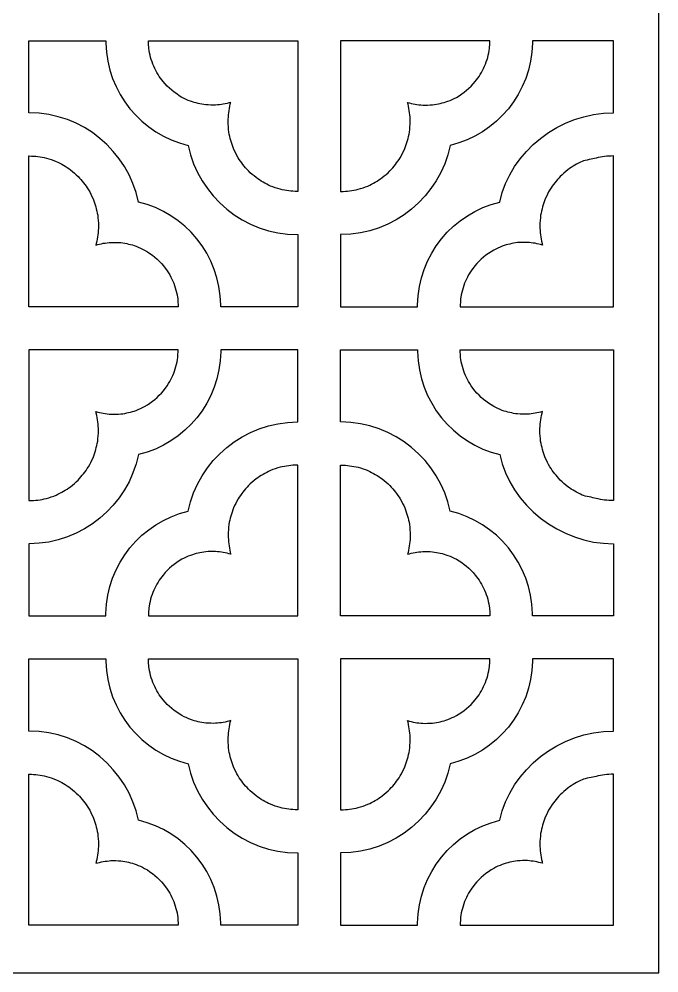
# Model space of a CAD drawing. Header units: centimetres. Extents: x -27 to -22.6, y -9 to 9.
# Drawn here: x -25.429 to -22.573, y -9 to -4.742 of the extents above; entities that cross this region are included whole.
import ezdxf

# ---------------------------------------------------------------- set-up
doc = ezdxf.new("R2010")
doc.units = ezdxf.units.CM
doc.header["$MEASUREMENT"] = 0
doc.layers.add('layer 1', color=7, linetype='Continuous')

msp = doc.modelspace()

# ---------------------------------------------------------------- linework, layer by layer
at = {"layer": 'layer 1', "color": 250, "lineweight": 30}
for points, knots in [([(-26.99914, 9.00078), (-26.99914, 9.00078), (-22.57268, 9.00078), (-22.57268, 9.00078), (-22.57268, 9.00078), (-22.57268, 9.00078), (-22.57268, -9.00021), (-22.57268, -9.00021), (-22.57268, -9.00021), (-22.57268, -9.00021), (-26.99914, -9.00021), (-26.99914, -9.00021), (-26.99914, -9.00021), (-26.99914, -9.00021), (-26.99914, 9.00078), (-26.99914, 9.00078)], [0, 0, 0, 0, 0.2, 0.2, 0.2, 0.2, 0.4, 0.4, 0.4, 0.4, 0.6, 0.6, 0.6, 0.6, 1, 1, 1, 1]), ([(-25.04221, -4.83838), (-25.04221, -4.83838), (-25.38497, -4.83838), (-25.38497, -4.83838), (-25.38497, -4.83838), (-25.38497, -4.83838), (-25.38497, -5.16033), (-25.38497, -5.16033), (-25.38497, -5.16033), (-25.38441, -5.16033), (-25.38405, -5.16033), (-25.38396, -5.16033), (-25.38396, -5.16033), (-25.14501, -5.16033), (-24.94435, -5.33142), (-24.89567, -5.55859), (-24.89567, -5.55859), (-24.68829, -5.60785), (-24.53245, -5.79489), (-24.52854, -6.01826), (-24.52854, -6.01826), (-24.52852, -6.01935), (-24.5285, -6.02255), (-24.52849, -6.02609), (-24.52849, -6.02609), (-24.52849, -6.02609), (-24.18465, -6.02609), (-24.18465, -6.02609), (-24.18465, -6.02609), (-24.18465, -6.02609), (-24.18465, -5.7041), (-24.18465, -5.7041), (-24.18465, -5.7041), (-24.18572, -5.7041), (-24.18654, -5.70411), (-24.18675, -5.70411), (-24.18675, -5.70411), (-24.4257, -5.70411), (-24.62636, -5.53302), (-24.67505, -5.30584), (-24.67505, -5.30584), (-24.88155, -5.25679), (-25.03696, -5.07111), (-25.04211, -4.84899), (-25.04211, -4.84899), (-25.04216, -4.84721), (-25.04219, -4.84279), (-25.04221, -4.83838)], [0, 0, 0, 0, 0.0769231, 0.0769231, 0.0769231, 0.0769231, 0.1538462, 0.1538462, 0.1538462, 0.1538462, 0.2307692, 0.2307692, 0.2307692, 0.2307692, 0.3076923, 0.3076923, 0.3076923, 0.3076923, 0.3846154, 0.3846154, 0.3846154, 0.3846154, 0.4615385, 0.4615385, 0.4615385, 0.4615385, 0.5384615, 0.5384615, 0.5384615, 0.5384615, 0.6153846, 0.6153846, 0.6153846, 0.6153846, 0.6923077, 0.6923077, 0.6923077, 0.6923077, 0.7692308, 0.7692308, 0.7692308, 0.7692308, 0.8461538, 0.8461538, 0.8461538, 0.8461538, 1, 1, 1, 1]), ([(-24.18465, -4.83838), (-24.18465, -4.83838), (-24.8514, -4.83838), (-24.8514, -4.83838), (-24.8514, -4.83838), (-24.85134, -4.84366), (-24.85126, -4.84925), (-24.85115, -4.85169), (-24.85115, -4.85169), (-24.85072, -4.86146), (-24.84986, -4.87128), (-24.84858, -4.88146), (-24.84858, -4.88146), (-24.84605, -4.89568), (-24.84298, -4.9091), (-24.83907, -4.923), (-24.83907, -4.923), (-24.82983, -4.95049), (-24.81864, -4.9739), (-24.80312, -4.99834), (-24.80312, -4.99834), (-24.80312, -4.99834), (-24.78658, -5.02067), (-24.78658, -5.02067), (-24.78658, -5.02067), (-24.76135, -5.05009), (-24.73528, -5.07188), (-24.70191, -5.09132), (-24.70191, -5.09132), (-24.68941, -5.0978), (-24.67718, -5.1034), (-24.66413, -5.10862), (-24.66413, -5.10862), (-24.64115, -5.11651), (-24.61971, -5.12148), (-24.59565, -5.12459), (-24.59565, -5.12459), (-24.58079, -5.12574), (-24.56661, -5.12609), (-24.55171, -5.12571), (-24.55171, -5.12571), (-24.52804, -5.12388), (-24.50679, -5.12016), (-24.48405, -5.11374), (-24.48405, -5.11374), (-24.4848, -5.11623), (-24.48553, -5.11873), (-24.48624, -5.12126), (-24.48624, -5.12126), (-24.49229, -5.14767), (-24.49529, -5.172), (-24.49597, -5.1991), (-24.49597, -5.1991), (-24.49556, -5.21525), (-24.49442, -5.2306), (-24.4924, -5.24664), (-24.4924, -5.24664), (-24.48778, -5.27262), (-24.48132, -5.29566), (-24.47171, -5.32021), (-24.47171, -5.32021), (-24.46544, -5.3342), (-24.45881, -5.34727), (-24.45122, -5.36057), (-24.45122, -5.36057), (-24.43735, -5.3824), (-24.42284, -5.40106), (-24.40512, -5.41983), (-24.40512, -5.41983), (-24.39415, -5.43041), (-24.38317, -5.44003), (-24.37126, -5.4495), (-24.37126, -5.4495), (-24.35031, -5.46458), (-24.32998, -5.47642), (-24.30657, -5.48715), (-24.30657, -5.48715), (-24.29232, -5.49284), (-24.27848, -5.49759), (-24.26375, -5.50183), (-24.26375, -5.50183), (-24.23763, -5.50795), (-24.21355, -5.51097), (-24.18675, -5.51166), (-24.18675, -5.51166), (-24.18654, -5.51165), (-24.18572, -5.51165), (-24.18465, -5.51164), (-24.18465, -5.51164), (-24.18465, -5.51164), (-24.18465, -4.83838), (-24.18465, -4.83838)], [0, 0, 0, 0, 0.0416667, 0.0416667, 0.0416667, 0.0416667, 0.0833333, 0.0833333, 0.0833333, 0.0833333, 0.125, 0.125, 0.125, 0.125, 0.1666667, 0.1666667, 0.1666667, 0.1666667, 0.2083333, 0.2083333, 0.2083333, 0.2083333, 0.25, 0.25, 0.25, 0.25, 0.2916667, 0.2916667, 0.2916667, 0.2916667, 0.3333333, 0.3333333, 0.3333333, 0.3333333, 0.375, 0.375, 0.375, 0.375, 0.4166667, 0.4166667, 0.4166667, 0.4166667, 0.4583333, 0.4583333, 0.4583333, 0.4583333, 0.5, 0.5, 0.5, 0.5, 0.5416667, 0.5416667, 0.5416667, 0.5416667, 0.5833333, 0.5833333, 0.5833333, 0.5833333, 0.625, 0.625, 0.625, 0.625, 0.6666667, 0.6666667, 0.6666667, 0.6666667, 0.7083333, 0.7083333, 0.7083333, 0.7083333, 0.75, 0.75, 0.75, 0.75, 0.7916667, 0.7916667, 0.7916667, 0.7916667, 0.8333333, 0.8333333, 0.8333333, 0.8333333, 0.875, 0.875, 0.875, 0.875, 0.9166667, 0.9166667, 0.9166667, 0.9166667, 1, 1, 1, 1]), ([(-23.99432, -4.83838), (-23.99432, -4.83838), (-23.32757, -4.83838), (-23.32757, -4.83838), (-23.32757, -4.83838), (-23.32763, -4.84366), (-23.32771, -4.84925), (-23.32782, -4.85169), (-23.32782, -4.85169), (-23.32826, -4.86146), (-23.32911, -4.87128), (-23.3304, -4.88146), (-23.3304, -4.88146), (-23.33292, -4.89568), (-23.33599, -4.9091), (-23.33991, -4.923), (-23.33991, -4.923), (-23.34915, -4.95049), (-23.36033, -4.9739), (-23.37585, -4.99834), (-23.37585, -4.99834), (-23.37585, -4.99834), (-23.39239, -5.02067), (-23.39239, -5.02067), (-23.39239, -5.02067), (-23.41762, -5.05009), (-23.44369, -5.07188), (-23.47707, -5.09132), (-23.47707, -5.09132), (-23.48956, -5.0978), (-23.50179, -5.1034), (-23.51485, -5.10862), (-23.51485, -5.10862), (-23.53782, -5.11651), (-23.55926, -5.12148), (-23.58332, -5.12459), (-23.58332, -5.12459), (-23.59819, -5.12574), (-23.61236, -5.12609), (-23.62726, -5.12571), (-23.62726, -5.12571), (-23.65093, -5.12388), (-23.67218, -5.12016), (-23.69492, -5.11374), (-23.69492, -5.11374), (-23.69418, -5.11623), (-23.69344, -5.11873), (-23.69273, -5.12126), (-23.69273, -5.12126), (-23.68668, -5.14767), (-23.68369, -5.172), (-23.68301, -5.1991), (-23.68301, -5.1991), (-23.68341, -5.21525), (-23.68455, -5.2306), (-23.68658, -5.24664), (-23.68658, -5.24664), (-23.69119, -5.27262), (-23.69765, -5.29566), (-23.70726, -5.32021), (-23.70726, -5.32021), (-23.71353, -5.3342), (-23.72017, -5.34727), (-23.72775, -5.36057), (-23.72775, -5.36057), (-23.74162, -5.3824), (-23.75614, -5.40106), (-23.77385, -5.41983), (-23.77385, -5.41983), (-23.78482, -5.43041), (-23.7958, -5.44003), (-23.80772, -5.4495), (-23.80772, -5.4495), (-23.82866, -5.46458), (-23.84899, -5.47642), (-23.87241, -5.48715), (-23.87241, -5.48715), (-23.88665, -5.49284), (-23.9005, -5.49759), (-23.91522, -5.50183), (-23.91522, -5.50183), (-23.94135, -5.50795), (-23.96542, -5.51097), (-23.99222, -5.51166), (-23.99222, -5.51166), (-23.99243, -5.51165), (-23.99326, -5.51165), (-23.99432, -5.51164), (-23.99432, -5.51164), (-23.99432, -5.51164), (-23.99432, -4.83838), (-23.99432, -4.83838)], [0, 0, 0, 0, 0.0416667, 0.0416667, 0.0416667, 0.0416667, 0.0833333, 0.0833333, 0.0833333, 0.0833333, 0.125, 0.125, 0.125, 0.125, 0.1666667, 0.1666667, 0.1666667, 0.1666667, 0.2083333, 0.2083333, 0.2083333, 0.2083333, 0.25, 0.25, 0.25, 0.25, 0.2916667, 0.2916667, 0.2916667, 0.2916667, 0.3333333, 0.3333333, 0.3333333, 0.3333333, 0.375, 0.375, 0.375, 0.375, 0.4166667, 0.4166667, 0.4166667, 0.4166667, 0.4583333, 0.4583333, 0.4583333, 0.4583333, 0.5, 0.5, 0.5, 0.5, 0.5416667, 0.5416667, 0.5416667, 0.5416667, 0.5833333, 0.5833333, 0.5833333, 0.5833333, 0.625, 0.625, 0.625, 0.625, 0.6666667, 0.6666667, 0.6666667, 0.6666667, 0.7083333, 0.7083333, 0.7083333, 0.7083333, 0.75, 0.75, 0.75, 0.75, 0.7916667, 0.7916667, 0.7916667, 0.7916667, 0.8333333, 0.8333333, 0.8333333, 0.8333333, 0.875, 0.875, 0.875, 0.875, 0.9166667, 0.9166667, 0.9166667, 0.9166667, 1, 1, 1, 1]), ([(-23.13676, -4.83838), (-23.13676, -4.83838), (-22.77526, -4.83838), (-22.77526, -4.83838), (-22.77526, -4.83838), (-22.77526, -4.83838), (-22.77526, -5.16033), (-22.77526, -5.16033), (-22.77526, -5.16033), (-22.77583, -5.16033), (-22.77618, -5.16033), (-22.77627, -5.16033), (-22.77627, -5.16033), (-23.01523, -5.16033), (-23.23462, -5.33142), (-23.28331, -5.55859), (-23.28331, -5.55859), (-23.49068, -5.60785), (-23.64652, -5.79489), (-23.65043, -6.01826), (-23.65043, -6.01826), (-23.65045, -6.01935), (-23.65047, -6.02255), (-23.65048, -6.02609), (-23.65048, -6.02609), (-23.65048, -6.02609), (-23.99432, -6.02609), (-23.99432, -6.02609), (-23.99432, -6.02609), (-23.99432, -6.02609), (-23.99432, -5.7041), (-23.99432, -5.7041), (-23.99432, -5.7041), (-23.99325, -5.7041), (-23.99243, -5.70411), (-23.99222, -5.70411), (-23.99222, -5.70411), (-23.75327, -5.70411), (-23.55261, -5.53302), (-23.50393, -5.30584), (-23.50393, -5.30584), (-23.29742, -5.25679), (-23.14202, -5.07111), (-23.13686, -4.84899), (-23.13686, -4.84899), (-23.13682, -4.84721), (-23.13679, -4.84279), (-23.13676, -4.83838)], [0, 0, 0, 0, 0.0769231, 0.0769231, 0.0769231, 0.0769231, 0.1538462, 0.1538462, 0.1538462, 0.1538462, 0.2307692, 0.2307692, 0.2307692, 0.2307692, 0.3076923, 0.3076923, 0.3076923, 0.3076923, 0.3846154, 0.3846154, 0.3846154, 0.3846154, 0.4615385, 0.4615385, 0.4615385, 0.4615385, 0.5384615, 0.5384615, 0.5384615, 0.5384615, 0.6153846, 0.6153846, 0.6153846, 0.6153846, 0.6923077, 0.6923077, 0.6923077, 0.6923077, 0.7692308, 0.7692308, 0.7692308, 0.7692308, 0.8461538, 0.8461538, 0.8461538, 0.8461538, 1, 1, 1, 1]), ([(-24.7193, -6.02609), (-24.71934, -6.02153), (-24.71939, -6.0171), (-24.71945, -6.0154), (-24.71945, -6.0154), (-24.71984, -6.00475), (-24.72074, -5.99407), (-24.72214, -5.98297), (-24.72214, -5.98297), (-24.72466, -5.96875), (-24.72773, -5.95533), (-24.73165, -5.94144), (-24.73165, -5.94144), (-24.74089, -5.91394), (-24.75207, -5.89053), (-24.76759, -5.86609), (-24.76759, -5.86609), (-24.76759, -5.86609), (-24.78413, -5.84376), (-24.78413, -5.84376), (-24.78413, -5.84376), (-24.80936, -5.81434), (-24.83543, -5.79255), (-24.86881, -5.77311), (-24.86881, -5.77311), (-24.8813, -5.76663), (-24.89353, -5.76103), (-24.90659, -5.75581), (-24.90659, -5.75581), (-24.92956, -5.74792), (-24.951, -5.74295), (-24.97506, -5.73984), (-24.97506, -5.73984), (-24.98992, -5.73869), (-25.0041, -5.73834), (-25.019, -5.73872), (-25.019, -5.73872), (-25.04267, -5.74055), (-25.06392, -5.74427), (-25.08666, -5.75069), (-25.08666, -5.75069), (-25.08592, -5.7482), (-25.08519, -5.7457), (-25.08447, -5.74317), (-25.08447, -5.74317), (-25.07842, -5.71676), (-25.07543, -5.69243), (-25.07475, -5.66533), (-25.07475, -5.66533), (-25.07515, -5.64918), (-25.07629, -5.63383), (-25.07832, -5.61779), (-25.07832, -5.61779), (-25.08293, -5.59182), (-25.08939, -5.56877), (-25.099, -5.54422), (-25.099, -5.54422), (-25.10527, -5.53023), (-25.11191, -5.51717), (-25.11949, -5.50386), (-25.11949, -5.50386), (-25.13336, -5.48203), (-25.14788, -5.46337), (-25.16559, -5.4446), (-25.16559, -5.4446), (-25.17656, -5.43402), (-25.18754, -5.4244), (-25.19946, -5.41493), (-25.19946, -5.41493), (-25.2204, -5.39986), (-25.24073, -5.38802), (-25.26415, -5.37728), (-25.26415, -5.37728), (-25.27839, -5.37159), (-25.29224, -5.36684), (-25.30696, -5.3626), (-25.30696, -5.3626), (-25.33309, -5.35648), (-25.35716, -5.35346), (-25.38396, -5.35277), (-25.38396, -5.35277), (-25.38405, -5.35277), (-25.38441, -5.35278), (-25.38497, -5.35278), (-25.38497, -5.35278), (-25.38497, -5.35278), (-25.38497, -6.02609), (-25.38497, -6.02609), (-25.38497, -6.02609), (-25.38497, -6.02609), (-24.7193, -6.02609), (-24.7193, -6.02609)], [0, 0, 0, 0, 0.0416667, 0.0416667, 0.0416667, 0.0416667, 0.0833333, 0.0833333, 0.0833333, 0.0833333, 0.125, 0.125, 0.125, 0.125, 0.1666667, 0.1666667, 0.1666667, 0.1666667, 0.2083333, 0.2083333, 0.2083333, 0.2083333, 0.25, 0.25, 0.25, 0.25, 0.2916667, 0.2916667, 0.2916667, 0.2916667, 0.3333333, 0.3333333, 0.3333333, 0.3333333, 0.375, 0.375, 0.375, 0.375, 0.4166667, 0.4166667, 0.4166667, 0.4166667, 0.4583333, 0.4583333, 0.4583333, 0.4583333, 0.5, 0.5, 0.5, 0.5, 0.5416667, 0.5416667, 0.5416667, 0.5416667, 0.5833333, 0.5833333, 0.5833333, 0.5833333, 0.625, 0.625, 0.625, 0.625, 0.6666667, 0.6666667, 0.6666667, 0.6666667, 0.7083333, 0.7083333, 0.7083333, 0.7083333, 0.75, 0.75, 0.75, 0.75, 0.7916667, 0.7916667, 0.7916667, 0.7916667, 0.8333333, 0.8333333, 0.8333333, 0.8333333, 0.875, 0.875, 0.875, 0.875, 0.9166667, 0.9166667, 0.9166667, 0.9166667, 1, 1, 1, 1]), ([(-23.45967, -6.02609), (-23.45964, -6.02153), (-23.45959, -6.0171), (-23.45952, -6.0154), (-23.45952, -6.0154), (-23.45913, -6.00475), (-23.45824, -5.99407), (-23.45684, -5.98297), (-23.45684, -5.98297), (-23.45431, -5.96875), (-23.45124, -5.95533), (-23.44733, -5.94144), (-23.44733, -5.94144), (-23.43809, -5.91394), (-23.4269, -5.89053), (-23.41138, -5.86609), (-23.41138, -5.86609), (-23.41138, -5.86609), (-23.39484, -5.84376), (-23.39484, -5.84376), (-23.39484, -5.84376), (-23.36961, -5.81434), (-23.34354, -5.79255), (-23.31017, -5.77311), (-23.31017, -5.77311), (-23.29767, -5.76663), (-23.28544, -5.76103), (-23.27239, -5.75581), (-23.27239, -5.75581), (-23.24941, -5.74792), (-23.22797, -5.74295), (-23.20391, -5.73984), (-23.20391, -5.73984), (-23.18905, -5.73869), (-23.17487, -5.73834), (-23.15997, -5.73872), (-23.15997, -5.73872), (-23.1363, -5.74055), (-23.11505, -5.74427), (-23.09231, -5.75069), (-23.09231, -5.75069), (-23.09306, -5.7482), (-23.09379, -5.7457), (-23.0945, -5.74317), (-23.0945, -5.74317), (-23.10055, -5.71676), (-23.10355, -5.69243), (-23.10423, -5.66533), (-23.10423, -5.66533), (-23.10382, -5.64918), (-23.10268, -5.63383), (-23.10066, -5.61779), (-23.10066, -5.61779), (-23.09604, -5.59182), (-23.08958, -5.56877), (-23.07997, -5.54422), (-23.07997, -5.54422), (-23.0737, -5.53023), (-23.06707, -5.51717), (-23.05948, -5.50386), (-23.05948, -5.50386), (-23.04561, -5.48203), (-23.0311, -5.46337), (-23.01338, -5.4446), (-23.01338, -5.4446), (-23.00241, -5.43402), (-22.99143, -5.4244), (-22.97952, -5.41493), (-22.97952, -5.41493), (-22.95857, -5.39986), (-22.93824, -5.38802), (-22.91483, -5.37728), (-22.91483, -5.37728), (-22.90058, -5.37159), (-22.868, -5.36684), (-22.85327, -5.3626), (-22.85327, -5.3626), (-22.82715, -5.35648), (-22.80307, -5.35346), (-22.77627, -5.35277), (-22.77627, -5.35277), (-22.77619, -5.35277), (-22.77583, -5.35278), (-22.77526, -5.35278), (-22.77526, -5.35278), (-22.77526, -5.35278), (-22.77526, -6.02609), (-22.77526, -6.02609), (-22.77526, -6.02609), (-22.77526, -6.02609), (-23.45967, -6.02609), (-23.45967, -6.02609)], [0, 0, 0, 0, 0.0416667, 0.0416667, 0.0416667, 0.0416667, 0.0833333, 0.0833333, 0.0833333, 0.0833333, 0.125, 0.125, 0.125, 0.125, 0.1666667, 0.1666667, 0.1666667, 0.1666667, 0.2083333, 0.2083333, 0.2083333, 0.2083333, 0.25, 0.25, 0.25, 0.25, 0.2916667, 0.2916667, 0.2916667, 0.2916667, 0.3333333, 0.3333333, 0.3333333, 0.3333333, 0.375, 0.375, 0.375, 0.375, 0.4166667, 0.4166667, 0.4166667, 0.4166667, 0.4583333, 0.4583333, 0.4583333, 0.4583333, 0.5, 0.5, 0.5, 0.5, 0.5416667, 0.5416667, 0.5416667, 0.5416667, 0.5833333, 0.5833333, 0.5833333, 0.5833333, 0.625, 0.625, 0.625, 0.625, 0.6666667, 0.6666667, 0.6666667, 0.6666667, 0.7083333, 0.7083333, 0.7083333, 0.7083333, 0.75, 0.75, 0.75, 0.75, 0.7916667, 0.7916667, 0.7916667, 0.7916667, 0.8333333, 0.8333333, 0.8333333, 0.8333333, 0.875, 0.875, 0.875, 0.875, 0.9166667, 0.9166667, 0.9166667, 0.9166667, 1, 1, 1, 1]), ([(-25.04221, -7.40618), (-25.04221, -7.40618), (-25.38497, -7.40618), (-25.38497, -7.40618), (-25.38497, -7.40618), (-25.38497, -7.40618), (-25.38497, -7.08423), (-25.38497, -7.08423), (-25.38497, -7.08423), (-25.38441, -7.08424), (-25.38405, -7.08424), (-25.38396, -7.08424), (-25.38396, -7.08424), (-25.14501, -7.08424), (-24.94435, -6.91315), (-24.89567, -6.68597), (-24.89567, -6.68597), (-24.68829, -6.63671), (-24.53245, -6.44967), (-24.52854, -6.22631), (-24.52854, -6.22631), (-24.52852, -6.22522), (-24.5285, -6.22202), (-24.52849, -6.21847), (-24.52849, -6.21847), (-24.52849, -6.21847), (-24.18465, -6.21847), (-24.18465, -6.21847), (-24.18465, -6.21847), (-24.18465, -6.21847), (-24.18465, -6.54047), (-24.18465, -6.54047), (-24.18465, -6.54047), (-24.18572, -6.54046), (-24.18654, -6.54046), (-24.18675, -6.54046), (-24.18675, -6.54046), (-24.4257, -6.54046), (-24.62636, -6.71155), (-24.67505, -6.93873), (-24.67505, -6.93873), (-24.88155, -6.98778), (-25.03696, -7.17345), (-25.04211, -7.39558), (-25.04211, -7.39558), (-25.04216, -7.39735), (-25.04219, -7.40177), (-25.04221, -7.40618)], [0, 0, 0, 0, 0.0769231, 0.0769231, 0.0769231, 0.0769231, 0.1538462, 0.1538462, 0.1538462, 0.1538462, 0.2307692, 0.2307692, 0.2307692, 0.2307692, 0.3076923, 0.3076923, 0.3076923, 0.3076923, 0.3846154, 0.3846154, 0.3846154, 0.3846154, 0.4615385, 0.4615385, 0.4615385, 0.4615385, 0.5384615, 0.5384615, 0.5384615, 0.5384615, 0.6153846, 0.6153846, 0.6153846, 0.6153846, 0.6923077, 0.6923077, 0.6923077, 0.6923077, 0.7692308, 0.7692308, 0.7692308, 0.7692308, 0.8461538, 0.8461538, 0.8461538, 0.8461538, 1, 1, 1, 1]), ([(-24.7193, -6.21847), (-24.71934, -6.22303), (-24.71939, -6.22746), (-24.71945, -6.22916), (-24.71945, -6.22916), (-24.71984, -6.23981), (-24.72074, -6.25049), (-24.72214, -6.26159), (-24.72214, -6.26159), (-24.72466, -6.27581), (-24.72773, -6.28923), (-24.73165, -6.30313), (-24.73165, -6.30313), (-24.74089, -6.33063), (-24.75207, -6.35404), (-24.76759, -6.37847), (-24.76759, -6.37847), (-24.76759, -6.37847), (-24.78413, -6.4008), (-24.78413, -6.4008), (-24.78413, -6.4008), (-24.80936, -6.43022), (-24.83543, -6.45201), (-24.86881, -6.47145), (-24.86881, -6.47145), (-24.8813, -6.47793), (-24.89353, -6.48353), (-24.90659, -6.48875), (-24.90659, -6.48875), (-24.92956, -6.49664), (-24.951, -6.50162), (-24.97506, -6.50472), (-24.97506, -6.50472), (-24.98992, -6.50587), (-25.0041, -6.50622), (-25.019, -6.50584), (-25.019, -6.50584), (-25.04267, -6.50401), (-25.06392, -6.50029), (-25.08666, -6.49388), (-25.08666, -6.49388), (-25.08592, -6.49636), (-25.08519, -6.49887), (-25.08447, -6.5014), (-25.08447, -6.5014), (-25.07842, -6.5278), (-25.07543, -6.55213), (-25.07475, -6.57923), (-25.07475, -6.57923), (-25.07515, -6.59539), (-25.07629, -6.61074), (-25.07832, -6.62677), (-25.07832, -6.62677), (-25.08293, -6.65275), (-25.08939, -6.6758), (-25.099, -6.70034), (-25.099, -6.70034), (-25.10527, -6.71433), (-25.11191, -6.7274), (-25.11949, -6.74071), (-25.11949, -6.74071), (-25.13336, -6.76254), (-25.14788, -6.78119), (-25.16559, -6.79997), (-25.16559, -6.79997), (-25.17656, -6.81054), (-25.18754, -6.82016), (-25.19946, -6.82963), (-25.19946, -6.82963), (-25.2204, -6.84471), (-25.24073, -6.85655), (-25.26415, -6.86728), (-25.26415, -6.86728), (-25.27839, -6.87297), (-25.29224, -6.87772), (-25.30696, -6.88196), (-25.30696, -6.88196), (-25.33309, -6.88808), (-25.35716, -6.8911), (-25.38396, -6.89179), (-25.38396, -6.89179), (-25.38405, -6.89179), (-25.38441, -6.89179), (-25.38497, -6.89178), (-25.38497, -6.89178), (-25.38497, -6.89178), (-25.38497, -6.21847), (-25.38497, -6.21847), (-25.38497, -6.21847), (-25.38497, -6.21847), (-24.7193, -6.21847), (-24.7193, -6.21847)], [0, 0, 0, 0, 0.0416667, 0.0416667, 0.0416667, 0.0416667, 0.0833333, 0.0833333, 0.0833333, 0.0833333, 0.125, 0.125, 0.125, 0.125, 0.1666667, 0.1666667, 0.1666667, 0.1666667, 0.2083333, 0.2083333, 0.2083333, 0.2083333, 0.25, 0.25, 0.25, 0.25, 0.2916667, 0.2916667, 0.2916667, 0.2916667, 0.3333333, 0.3333333, 0.3333333, 0.3333333, 0.375, 0.375, 0.375, 0.375, 0.4166667, 0.4166667, 0.4166667, 0.4166667, 0.4583333, 0.4583333, 0.4583333, 0.4583333, 0.5, 0.5, 0.5, 0.5, 0.5416667, 0.5416667, 0.5416667, 0.5416667, 0.5833333, 0.5833333, 0.5833333, 0.5833333, 0.625, 0.625, 0.625, 0.625, 0.6666667, 0.6666667, 0.6666667, 0.6666667, 0.7083333, 0.7083333, 0.7083333, 0.7083333, 0.75, 0.75, 0.75, 0.75, 0.7916667, 0.7916667, 0.7916667, 0.7916667, 0.8333333, 0.8333333, 0.8333333, 0.8333333, 0.875, 0.875, 0.875, 0.875, 0.9166667, 0.9166667, 0.9166667, 0.9166667, 1, 1, 1, 1]), ([(-23.13676, -7.40618), (-23.13676, -7.40618), (-22.77526, -7.40618), (-22.77526, -7.40618), (-22.77526, -7.40618), (-22.77526, -7.40618), (-22.77526, -7.08423), (-22.77526, -7.08423), (-22.77526, -7.08423), (-22.77583, -7.08424), (-22.77618, -7.08424), (-22.77627, -7.08424), (-22.77627, -7.08424), (-23.01523, -7.08424), (-23.23462, -6.91315), (-23.28331, -6.68597), (-23.28331, -6.68597), (-23.49068, -6.63671), (-23.64652, -6.44967), (-23.65043, -6.22631), (-23.65043, -6.22631), (-23.65045, -6.22522), (-23.65047, -6.22202), (-23.65048, -6.21847), (-23.65048, -6.21847), (-23.65048, -6.21847), (-23.99432, -6.21847), (-23.99432, -6.21847), (-23.99432, -6.21847), (-23.99432, -6.21847), (-23.99432, -6.54047), (-23.99432, -6.54047), (-23.99432, -6.54047), (-23.99325, -6.54046), (-23.99243, -6.54046), (-23.99222, -6.54046), (-23.99222, -6.54046), (-23.75327, -6.54046), (-23.55261, -6.71155), (-23.50393, -6.93873), (-23.50393, -6.93873), (-23.29742, -6.98778), (-23.14202, -7.17345), (-23.13686, -7.39558), (-23.13686, -7.39558), (-23.13682, -7.39735), (-23.13679, -7.40177), (-23.13676, -7.40618)], [0, 0, 0, 0, 0.0769231, 0.0769231, 0.0769231, 0.0769231, 0.1538462, 0.1538462, 0.1538462, 0.1538462, 0.2307692, 0.2307692, 0.2307692, 0.2307692, 0.3076923, 0.3076923, 0.3076923, 0.3076923, 0.3846154, 0.3846154, 0.3846154, 0.3846154, 0.4615385, 0.4615385, 0.4615385, 0.4615385, 0.5384615, 0.5384615, 0.5384615, 0.5384615, 0.6153846, 0.6153846, 0.6153846, 0.6153846, 0.6923077, 0.6923077, 0.6923077, 0.6923077, 0.7692308, 0.7692308, 0.7692308, 0.7692308, 0.8461538, 0.8461538, 0.8461538, 0.8461538, 1, 1, 1, 1]), ([(-23.45967, -6.21847), (-23.45964, -6.22303), (-23.45959, -6.22746), (-23.45952, -6.22916), (-23.45952, -6.22916), (-23.45913, -6.23981), (-23.45824, -6.25049), (-23.45684, -6.26159), (-23.45684, -6.26159), (-23.45431, -6.27581), (-23.45124, -6.28923), (-23.44733, -6.30313), (-23.44733, -6.30313), (-23.43809, -6.33063), (-23.4269, -6.35404), (-23.41138, -6.37847), (-23.41138, -6.37847), (-23.41138, -6.37847), (-23.39484, -6.4008), (-23.39484, -6.4008), (-23.39484, -6.4008), (-23.36961, -6.43022), (-23.34354, -6.45201), (-23.31017, -6.47145), (-23.31017, -6.47145), (-23.29767, -6.47793), (-23.28544, -6.48353), (-23.27239, -6.48875), (-23.27239, -6.48875), (-23.24941, -6.49664), (-23.22797, -6.50162), (-23.20391, -6.50472), (-23.20391, -6.50472), (-23.18905, -6.50587), (-23.17487, -6.50622), (-23.15997, -6.50584), (-23.15997, -6.50584), (-23.1363, -6.50401), (-23.11505, -6.50029), (-23.09231, -6.49388), (-23.09231, -6.49388), (-23.09306, -6.49636), (-23.09379, -6.49887), (-23.0945, -6.5014), (-23.0945, -6.5014), (-23.10055, -6.5278), (-23.10355, -6.55213), (-23.10423, -6.57923), (-23.10423, -6.57923), (-23.10382, -6.59539), (-23.10268, -6.61074), (-23.10066, -6.62677), (-23.10066, -6.62677), (-23.09604, -6.65275), (-23.08958, -6.6758), (-23.07997, -6.70034), (-23.07997, -6.70034), (-23.0737, -6.71433), (-23.06707, -6.7274), (-23.05948, -6.74071), (-23.05948, -6.74071), (-23.04561, -6.76254), (-23.0311, -6.78119), (-23.01338, -6.79997), (-23.01338, -6.79997), (-23.00241, -6.81054), (-22.99143, -6.82016), (-22.97952, -6.82963), (-22.97952, -6.82963), (-22.95857, -6.84471), (-22.93824, -6.85655), (-22.91483, -6.86728), (-22.91483, -6.86728), (-22.90058, -6.87297), (-22.868, -6.87772), (-22.85327, -6.88196), (-22.85327, -6.88196), (-22.82715, -6.88808), (-22.80307, -6.8911), (-22.77627, -6.89179), (-22.77627, -6.89179), (-22.77619, -6.89179), (-22.77583, -6.89179), (-22.77526, -6.89178), (-22.77526, -6.89178), (-22.77526, -6.89178), (-22.77526, -6.21847), (-22.77526, -6.21847), (-22.77526, -6.21847), (-22.77526, -6.21847), (-23.45967, -6.21847), (-23.45967, -6.21847)], [0, 0, 0, 0, 0.0416667, 0.0416667, 0.0416667, 0.0416667, 0.0833333, 0.0833333, 0.0833333, 0.0833333, 0.125, 0.125, 0.125, 0.125, 0.1666667, 0.1666667, 0.1666667, 0.1666667, 0.2083333, 0.2083333, 0.2083333, 0.2083333, 0.25, 0.25, 0.25, 0.25, 0.2916667, 0.2916667, 0.2916667, 0.2916667, 0.3333333, 0.3333333, 0.3333333, 0.3333333, 0.375, 0.375, 0.375, 0.375, 0.4166667, 0.4166667, 0.4166667, 0.4166667, 0.4583333, 0.4583333, 0.4583333, 0.4583333, 0.5, 0.5, 0.5, 0.5, 0.5416667, 0.5416667, 0.5416667, 0.5416667, 0.5833333, 0.5833333, 0.5833333, 0.5833333, 0.625, 0.625, 0.625, 0.625, 0.6666667, 0.6666667, 0.6666667, 0.6666667, 0.7083333, 0.7083333, 0.7083333, 0.7083333, 0.75, 0.75, 0.75, 0.75, 0.7916667, 0.7916667, 0.7916667, 0.7916667, 0.8333333, 0.8333333, 0.8333333, 0.8333333, 0.875, 0.875, 0.875, 0.875, 0.9166667, 0.9166667, 0.9166667, 0.9166667, 1, 1, 1, 1]), ([(-24.18465, -7.40618), (-24.18465, -7.40618), (-24.8514, -7.40618), (-24.8514, -7.40618), (-24.8514, -7.40618), (-24.85134, -7.4009), (-24.85126, -7.39531), (-24.85115, -7.39287), (-24.85115, -7.39287), (-24.85072, -7.3831), (-24.84986, -7.37328), (-24.84858, -7.3631), (-24.84858, -7.3631), (-24.84605, -7.34888), (-24.84298, -7.33546), (-24.83907, -7.32157), (-24.83907, -7.32157), (-24.82983, -7.29407), (-24.81864, -7.27066), (-24.80312, -7.24623), (-24.80312, -7.24623), (-24.80312, -7.24623), (-24.78658, -7.22389), (-24.78658, -7.22389), (-24.78658, -7.22389), (-24.76135, -7.19447), (-24.73528, -7.17268), (-24.70191, -7.15325), (-24.70191, -7.15325), (-24.68941, -7.14676), (-24.67718, -7.14116), (-24.66413, -7.13594), (-24.66413, -7.13594), (-24.64115, -7.12806), (-24.61971, -7.12308), (-24.59565, -7.11997), (-24.59565, -7.11997), (-24.58079, -7.11883), (-24.56661, -7.11847), (-24.55171, -7.11886), (-24.55171, -7.11886), (-24.52804, -7.12068), (-24.50679, -7.12441), (-24.48405, -7.13082), (-24.48405, -7.13082), (-24.4848, -7.12834), (-24.48553, -7.12583), (-24.48624, -7.1233), (-24.48624, -7.1233), (-24.49229, -7.09689), (-24.49529, -7.07256), (-24.49597, -7.04546), (-24.49597, -7.04546), (-24.49556, -7.02931), (-24.49442, -7.01396), (-24.4924, -6.99793), (-24.4924, -6.99793), (-24.48778, -6.97195), (-24.48132, -6.9489), (-24.47171, -6.92435), (-24.47171, -6.92435), (-24.46544, -6.91037), (-24.45881, -6.8973), (-24.45122, -6.88399), (-24.45122, -6.88399), (-24.43735, -6.86216), (-24.42284, -6.8435), (-24.40512, -6.82473), (-24.40512, -6.82473), (-24.39415, -6.81415), (-24.38317, -6.80454), (-24.37126, -6.79506), (-24.37126, -6.79506), (-24.35031, -6.77999), (-24.32998, -6.76815), (-24.30657, -6.75742), (-24.30657, -6.75742), (-24.29232, -6.75172), (-24.27848, -6.74698), (-24.26375, -6.74273), (-24.26375, -6.74273), (-24.23763, -6.73661), (-24.21355, -6.73359), (-24.18675, -6.7329), (-24.18675, -6.7329), (-24.18654, -6.73291), (-24.18572, -6.73292), (-24.18465, -6.73292), (-24.18465, -6.73292), (-24.18465, -6.73292), (-24.18465, -7.40618), (-24.18465, -7.40618)], [0, 0, 0, 0, 0.0416667, 0.0416667, 0.0416667, 0.0416667, 0.0833333, 0.0833333, 0.0833333, 0.0833333, 0.125, 0.125, 0.125, 0.125, 0.1666667, 0.1666667, 0.1666667, 0.1666667, 0.2083333, 0.2083333, 0.2083333, 0.2083333, 0.25, 0.25, 0.25, 0.25, 0.2916667, 0.2916667, 0.2916667, 0.2916667, 0.3333333, 0.3333333, 0.3333333, 0.3333333, 0.375, 0.375, 0.375, 0.375, 0.4166667, 0.4166667, 0.4166667, 0.4166667, 0.4583333, 0.4583333, 0.4583333, 0.4583333, 0.5, 0.5, 0.5, 0.5, 0.5416667, 0.5416667, 0.5416667, 0.5416667, 0.5833333, 0.5833333, 0.5833333, 0.5833333, 0.625, 0.625, 0.625, 0.625, 0.6666667, 0.6666667, 0.6666667, 0.6666667, 0.7083333, 0.7083333, 0.7083333, 0.7083333, 0.75, 0.75, 0.75, 0.75, 0.7916667, 0.7916667, 0.7916667, 0.7916667, 0.8333333, 0.8333333, 0.8333333, 0.8333333, 0.875, 0.875, 0.875, 0.875, 0.9166667, 0.9166667, 0.9166667, 0.9166667, 1, 1, 1, 1]), ([(-23.99432, -7.40618), (-23.99432, -7.40618), (-23.32757, -7.40618), (-23.32757, -7.40618), (-23.32757, -7.40618), (-23.32763, -7.4009), (-23.32771, -7.39531), (-23.32782, -7.39287), (-23.32782, -7.39287), (-23.32826, -7.3831), (-23.32911, -7.37328), (-23.3304, -7.3631), (-23.3304, -7.3631), (-23.33292, -7.34888), (-23.33599, -7.33546), (-23.33991, -7.32157), (-23.33991, -7.32157), (-23.34915, -7.29407), (-23.36033, -7.27066), (-23.37585, -7.24623), (-23.37585, -7.24623), (-23.37585, -7.24623), (-23.39239, -7.22389), (-23.39239, -7.22389), (-23.39239, -7.22389), (-23.41762, -7.19447), (-23.44369, -7.17268), (-23.47707, -7.15325), (-23.47707, -7.15325), (-23.48956, -7.14676), (-23.50179, -7.14116), (-23.51485, -7.13594), (-23.51485, -7.13594), (-23.53782, -7.12806), (-23.55926, -7.12308), (-23.58332, -7.11997), (-23.58332, -7.11997), (-23.59819, -7.11883), (-23.61236, -7.11847), (-23.62726, -7.11886), (-23.62726, -7.11886), (-23.65093, -7.12068), (-23.67218, -7.12441), (-23.69492, -7.13082), (-23.69492, -7.13082), (-23.69418, -7.12834), (-23.69344, -7.12583), (-23.69273, -7.1233), (-23.69273, -7.1233), (-23.68668, -7.09689), (-23.68369, -7.07256), (-23.68301, -7.04546), (-23.68301, -7.04546), (-23.68341, -7.02931), (-23.68455, -7.01396), (-23.68658, -6.99793), (-23.68658, -6.99793), (-23.69119, -6.97195), (-23.69765, -6.9489), (-23.70726, -6.92435), (-23.70726, -6.92435), (-23.71353, -6.91037), (-23.72017, -6.8973), (-23.72775, -6.88399), (-23.72775, -6.88399), (-23.74162, -6.86216), (-23.75614, -6.8435), (-23.77385, -6.82473), (-23.77385, -6.82473), (-23.78482, -6.81415), (-23.7958, -6.80454), (-23.80772, -6.79506), (-23.80772, -6.79506), (-23.82866, -6.77999), (-23.84899, -6.76815), (-23.87241, -6.75742), (-23.87241, -6.75742), (-23.88665, -6.75172), (-23.9005, -6.74698), (-23.91522, -6.74273), (-23.91522, -6.74273), (-23.94135, -6.73661), (-23.96542, -6.73359), (-23.99222, -6.7329), (-23.99222, -6.7329), (-23.99243, -6.73291), (-23.99326, -6.73292), (-23.99432, -6.73292), (-23.99432, -6.73292), (-23.99432, -6.73292), (-23.99432, -7.40618), (-23.99432, -7.40618)], [0, 0, 0, 0, 0.0416667, 0.0416667, 0.0416667, 0.0416667, 0.0833333, 0.0833333, 0.0833333, 0.0833333, 0.125, 0.125, 0.125, 0.125, 0.1666667, 0.1666667, 0.1666667, 0.1666667, 0.2083333, 0.2083333, 0.2083333, 0.2083333, 0.25, 0.25, 0.25, 0.25, 0.2916667, 0.2916667, 0.2916667, 0.2916667, 0.3333333, 0.3333333, 0.3333333, 0.3333333, 0.375, 0.375, 0.375, 0.375, 0.4166667, 0.4166667, 0.4166667, 0.4166667, 0.4583333, 0.4583333, 0.4583333, 0.4583333, 0.5, 0.5, 0.5, 0.5, 0.5416667, 0.5416667, 0.5416667, 0.5416667, 0.5833333, 0.5833333, 0.5833333, 0.5833333, 0.625, 0.625, 0.625, 0.625, 0.6666667, 0.6666667, 0.6666667, 0.6666667, 0.7083333, 0.7083333, 0.7083333, 0.7083333, 0.75, 0.75, 0.75, 0.75, 0.7916667, 0.7916667, 0.7916667, 0.7916667, 0.8333333, 0.8333333, 0.8333333, 0.8333333, 0.875, 0.875, 0.875, 0.875, 0.9166667, 0.9166667, 0.9166667, 0.9166667, 1, 1, 1, 1]), ([(-25.04221, -7.59856), (-25.04221, -7.59856), (-25.38497, -7.59856), (-25.38497, -7.59856), (-25.38497, -7.59856), (-25.38497, -7.59856), (-25.38497, -7.92051), (-25.38497, -7.92051), (-25.38497, -7.92051), (-25.38441, -7.92051), (-25.38405, -7.9205), (-25.38396, -7.9205), (-25.38396, -7.9205), (-25.14501, -7.9205), (-24.94435, -8.09159), (-24.89567, -8.31877), (-24.89567, -8.31877), (-24.68829, -8.36803), (-24.53245, -8.55507), (-24.52854, -8.77843), (-24.52854, -8.77843), (-24.52852, -8.77953), (-24.5285, -8.78273), (-24.52849, -8.78627), (-24.52849, -8.78627), (-24.52849, -8.78627), (-24.18465, -8.78627), (-24.18465, -8.78627), (-24.18465, -8.78627), (-24.18465, -8.78627), (-24.18465, -8.46428), (-24.18465, -8.46428), (-24.18465, -8.46428), (-24.18572, -8.46428), (-24.18654, -8.46428), (-24.18675, -8.46428), (-24.18675, -8.46428), (-24.4257, -8.46428), (-24.62636, -8.29319), (-24.67505, -8.06602), (-24.67505, -8.06602), (-24.88155, -8.01697), (-25.03696, -7.83129), (-25.04211, -7.60917), (-25.04211, -7.60917), (-25.04216, -7.60739), (-25.04219, -7.60297), (-25.04221, -7.59856)], [0, 0, 0, 0, 0.0769231, 0.0769231, 0.0769231, 0.0769231, 0.1538462, 0.1538462, 0.1538462, 0.1538462, 0.2307692, 0.2307692, 0.2307692, 0.2307692, 0.3076923, 0.3076923, 0.3076923, 0.3076923, 0.3846154, 0.3846154, 0.3846154, 0.3846154, 0.4615385, 0.4615385, 0.4615385, 0.4615385, 0.5384615, 0.5384615, 0.5384615, 0.5384615, 0.6153846, 0.6153846, 0.6153846, 0.6153846, 0.6923077, 0.6923077, 0.6923077, 0.6923077, 0.7692308, 0.7692308, 0.7692308, 0.7692308, 0.8461538, 0.8461538, 0.8461538, 0.8461538, 1, 1, 1, 1]), ([(-24.18465, -7.59856), (-24.18465, -7.59856), (-24.8514, -7.59856), (-24.8514, -7.59856), (-24.8514, -7.59856), (-24.85134, -7.60384), (-24.85126, -7.60943), (-24.85115, -7.61187), (-24.85115, -7.61187), (-24.85072, -7.62164), (-24.84986, -7.63146), (-24.84858, -7.64164), (-24.84858, -7.64164), (-24.84605, -7.65586), (-24.84298, -7.66928), (-24.83907, -7.68317), (-24.83907, -7.68317), (-24.82983, -7.71067), (-24.81864, -7.73408), (-24.80312, -7.75851), (-24.80312, -7.75851), (-24.80312, -7.75851), (-24.78658, -7.78085), (-24.78658, -7.78085), (-24.78658, -7.78085), (-24.76135, -7.81027), (-24.73528, -7.83206), (-24.70191, -7.8515), (-24.70191, -7.8515), (-24.68941, -7.85798), (-24.67718, -7.86358), (-24.66413, -7.8688), (-24.66413, -7.8688), (-24.64115, -7.87669), (-24.61971, -7.88166), (-24.59565, -7.88477), (-24.59565, -7.88477), (-24.58079, -7.88592), (-24.56661, -7.88627), (-24.55171, -7.88589), (-24.55171, -7.88589), (-24.52804, -7.88406), (-24.50679, -7.88034), (-24.48405, -7.87392), (-24.48405, -7.87392), (-24.4848, -7.87641), (-24.48553, -7.87891), (-24.48624, -7.88144), (-24.48624, -7.88144), (-24.49229, -7.90785), (-24.49529, -7.93218), (-24.49597, -7.95928), (-24.49597, -7.95928), (-24.49556, -7.97543), (-24.49442, -7.99078), (-24.4924, -8.00682), (-24.4924, -8.00682), (-24.48778, -8.03279), (-24.48132, -8.05584), (-24.47171, -8.08039), (-24.47171, -8.08039), (-24.46544, -8.09438), (-24.45881, -8.10744), (-24.45122, -8.12075), (-24.45122, -8.12075), (-24.43735, -8.14258), (-24.42284, -8.16124), (-24.40512, -8.18001), (-24.40512, -8.18001), (-24.39415, -8.19059), (-24.38317, -8.20021), (-24.37126, -8.20968), (-24.37126, -8.20968), (-24.35031, -8.22475), (-24.32998, -8.23659), (-24.30657, -8.24732), (-24.30657, -8.24732), (-24.29232, -8.25302), (-24.27848, -8.25776), (-24.26375, -8.26201), (-24.26375, -8.26201), (-24.23763, -8.26813), (-24.21355, -8.27115), (-24.18675, -8.27184), (-24.18675, -8.27184), (-24.18654, -8.27183), (-24.18572, -8.27182), (-24.18465, -8.27182), (-24.18465, -8.27182), (-24.18465, -8.27182), (-24.18465, -7.59856), (-24.18465, -7.59856)], [0, 0, 0, 0, 0.0416667, 0.0416667, 0.0416667, 0.0416667, 0.0833333, 0.0833333, 0.0833333, 0.0833333, 0.125, 0.125, 0.125, 0.125, 0.1666667, 0.1666667, 0.1666667, 0.1666667, 0.2083333, 0.2083333, 0.2083333, 0.2083333, 0.25, 0.25, 0.25, 0.25, 0.2916667, 0.2916667, 0.2916667, 0.2916667, 0.3333333, 0.3333333, 0.3333333, 0.3333333, 0.375, 0.375, 0.375, 0.375, 0.4166667, 0.4166667, 0.4166667, 0.4166667, 0.4583333, 0.4583333, 0.4583333, 0.4583333, 0.5, 0.5, 0.5, 0.5, 0.5416667, 0.5416667, 0.5416667, 0.5416667, 0.5833333, 0.5833333, 0.5833333, 0.5833333, 0.625, 0.625, 0.625, 0.625, 0.6666667, 0.6666667, 0.6666667, 0.6666667, 0.7083333, 0.7083333, 0.7083333, 0.7083333, 0.75, 0.75, 0.75, 0.75, 0.7916667, 0.7916667, 0.7916667, 0.7916667, 0.8333333, 0.8333333, 0.8333333, 0.8333333, 0.875, 0.875, 0.875, 0.875, 0.9166667, 0.9166667, 0.9166667, 0.9166667, 1, 1, 1, 1]), ([(-23.99432, -7.59856), (-23.99432, -7.59856), (-23.32757, -7.59856), (-23.32757, -7.59856), (-23.32757, -7.59856), (-23.32763, -7.60384), (-23.32771, -7.60943), (-23.32782, -7.61187), (-23.32782, -7.61187), (-23.32826, -7.62164), (-23.32911, -7.63146), (-23.3304, -7.64164), (-23.3304, -7.64164), (-23.33292, -7.65586), (-23.33599, -7.66928), (-23.33991, -7.68317), (-23.33991, -7.68317), (-23.34915, -7.71067), (-23.36033, -7.73408), (-23.37585, -7.75851), (-23.37585, -7.75851), (-23.37585, -7.75851), (-23.39239, -7.78085), (-23.39239, -7.78085), (-23.39239, -7.78085), (-23.41762, -7.81027), (-23.44369, -7.83206), (-23.47707, -7.8515), (-23.47707, -7.8515), (-23.48956, -7.85798), (-23.50179, -7.86358), (-23.51485, -7.8688), (-23.51485, -7.8688), (-23.53782, -7.87669), (-23.55926, -7.88166), (-23.58332, -7.88477), (-23.58332, -7.88477), (-23.59819, -7.88592), (-23.61236, -7.88627), (-23.62726, -7.88589), (-23.62726, -7.88589), (-23.65093, -7.88406), (-23.67218, -7.88034), (-23.69492, -7.87392), (-23.69492, -7.87392), (-23.69418, -7.87641), (-23.69344, -7.87891), (-23.69273, -7.88144), (-23.69273, -7.88144), (-23.68668, -7.90785), (-23.68369, -7.93218), (-23.68301, -7.95928), (-23.68301, -7.95928), (-23.68341, -7.97543), (-23.68455, -7.99078), (-23.68658, -8.00682), (-23.68658, -8.00682), (-23.69119, -8.03279), (-23.69765, -8.05584), (-23.70726, -8.08039), (-23.70726, -8.08039), (-23.71353, -8.09438), (-23.72017, -8.10744), (-23.72775, -8.12075), (-23.72775, -8.12075), (-23.74162, -8.14258), (-23.75614, -8.16124), (-23.77385, -8.18001), (-23.77385, -8.18001), (-23.78482, -8.19059), (-23.7958, -8.20021), (-23.80772, -8.20968), (-23.80772, -8.20968), (-23.82866, -8.22475), (-23.84899, -8.23659), (-23.87241, -8.24732), (-23.87241, -8.24732), (-23.88665, -8.25302), (-23.9005, -8.25776), (-23.91522, -8.26201), (-23.91522, -8.26201), (-23.94135, -8.26813), (-23.96542, -8.27115), (-23.99222, -8.27184), (-23.99222, -8.27184), (-23.99243, -8.27183), (-23.99326, -8.27182), (-23.99432, -8.27182), (-23.99432, -8.27182), (-23.99432, -8.27182), (-23.99432, -7.59856), (-23.99432, -7.59856)], [0, 0, 0, 0, 0.0416667, 0.0416667, 0.0416667, 0.0416667, 0.0833333, 0.0833333, 0.0833333, 0.0833333, 0.125, 0.125, 0.125, 0.125, 0.1666667, 0.1666667, 0.1666667, 0.1666667, 0.2083333, 0.2083333, 0.2083333, 0.2083333, 0.25, 0.25, 0.25, 0.25, 0.2916667, 0.2916667, 0.2916667, 0.2916667, 0.3333333, 0.3333333, 0.3333333, 0.3333333, 0.375, 0.375, 0.375, 0.375, 0.4166667, 0.4166667, 0.4166667, 0.4166667, 0.4583333, 0.4583333, 0.4583333, 0.4583333, 0.5, 0.5, 0.5, 0.5, 0.5416667, 0.5416667, 0.5416667, 0.5416667, 0.5833333, 0.5833333, 0.5833333, 0.5833333, 0.625, 0.625, 0.625, 0.625, 0.6666667, 0.6666667, 0.6666667, 0.6666667, 0.7083333, 0.7083333, 0.7083333, 0.7083333, 0.75, 0.75, 0.75, 0.75, 0.7916667, 0.7916667, 0.7916667, 0.7916667, 0.8333333, 0.8333333, 0.8333333, 0.8333333, 0.875, 0.875, 0.875, 0.875, 0.9166667, 0.9166667, 0.9166667, 0.9166667, 1, 1, 1, 1]), ([(-23.13676, -7.59856), (-23.13676, -7.59856), (-22.77526, -7.59856), (-22.77526, -7.59856), (-22.77526, -7.59856), (-22.77526, -7.59856), (-22.77526, -7.92051), (-22.77526, -7.92051), (-22.77526, -7.92051), (-22.77583, -7.92051), (-22.77618, -7.9205), (-22.77627, -7.9205), (-22.77627, -7.9205), (-23.01523, -7.9205), (-23.23462, -8.09159), (-23.28331, -8.31877), (-23.28331, -8.31877), (-23.49068, -8.36803), (-23.64652, -8.55507), (-23.65043, -8.77843), (-23.65043, -8.77843), (-23.65045, -8.77953), (-23.65047, -8.78273), (-23.65048, -8.78627), (-23.65048, -8.78627), (-23.65048, -8.78627), (-23.99432, -8.78627), (-23.99432, -8.78627), (-23.99432, -8.78627), (-23.99432, -8.78627), (-23.99432, -8.46428), (-23.99432, -8.46428), (-23.99432, -8.46428), (-23.99325, -8.46428), (-23.99243, -8.46428), (-23.99222, -8.46428), (-23.99222, -8.46428), (-23.75327, -8.46428), (-23.55261, -8.29319), (-23.50393, -8.06602), (-23.50393, -8.06602), (-23.29742, -8.01697), (-23.14202, -7.83129), (-23.13686, -7.60917), (-23.13686, -7.60917), (-23.13682, -7.60739), (-23.13679, -7.60297), (-23.13676, -7.59856)], [0, 0, 0, 0, 0.0769231, 0.0769231, 0.0769231, 0.0769231, 0.1538462, 0.1538462, 0.1538462, 0.1538462, 0.2307692, 0.2307692, 0.2307692, 0.2307692, 0.3076923, 0.3076923, 0.3076923, 0.3076923, 0.3846154, 0.3846154, 0.3846154, 0.3846154, 0.4615385, 0.4615385, 0.4615385, 0.4615385, 0.5384615, 0.5384615, 0.5384615, 0.5384615, 0.6153846, 0.6153846, 0.6153846, 0.6153846, 0.6923077, 0.6923077, 0.6923077, 0.6923077, 0.7692308, 0.7692308, 0.7692308, 0.7692308, 0.8461538, 0.8461538, 0.8461538, 0.8461538, 1, 1, 1, 1]), ([(-24.7193, -8.78627), (-24.71934, -8.78171), (-24.71939, -8.77728), (-24.71945, -8.77558), (-24.71945, -8.77558), (-24.71984, -8.76493), (-24.72074, -8.75425), (-24.72214, -8.74315), (-24.72214, -8.74315), (-24.72466, -8.72893), (-24.72773, -8.71551), (-24.73165, -8.70161), (-24.73165, -8.70161), (-24.74089, -8.67412), (-24.75207, -8.65071), (-24.76759, -8.62627), (-24.76759, -8.62627), (-24.76759, -8.62627), (-24.78413, -8.60394), (-24.78413, -8.60394), (-24.78413, -8.60394), (-24.80936, -8.57452), (-24.83543, -8.55273), (-24.86881, -8.53329), (-24.86881, -8.53329), (-24.8813, -8.52681), (-24.89353, -8.52121), (-24.90659, -8.51599), (-24.90659, -8.51599), (-24.92956, -8.5081), (-24.951, -8.50313), (-24.97506, -8.50002), (-24.97506, -8.50002), (-24.98992, -8.49887), (-25.0041, -8.49852), (-25.019, -8.4989), (-25.019, -8.4989), (-25.04267, -8.50073), (-25.06392, -8.50445), (-25.08666, -8.51086), (-25.08666, -8.51086), (-25.08592, -8.50838), (-25.08519, -8.50588), (-25.08447, -8.50335), (-25.08447, -8.50335), (-25.07842, -8.47694), (-25.07543, -8.45261), (-25.07475, -8.42551), (-25.07475, -8.42551), (-25.07515, -8.40935), (-25.07629, -8.39401), (-25.07832, -8.37797), (-25.07832, -8.37797), (-25.08293, -8.35199), (-25.08939, -8.32894), (-25.099, -8.3044), (-25.099, -8.3044), (-25.10527, -8.29041), (-25.11191, -8.27734), (-25.11949, -8.26404), (-25.11949, -8.26404), (-25.13336, -8.24221), (-25.14788, -8.22355), (-25.16559, -8.20478), (-25.16559, -8.20478), (-25.17656, -8.1942), (-25.18754, -8.18458), (-25.19946, -8.17511), (-25.19946, -8.17511), (-25.2204, -8.16003), (-25.24073, -8.14819), (-25.26415, -8.13746), (-25.26415, -8.13746), (-25.27839, -8.13177), (-25.29224, -8.12702), (-25.30696, -8.12278), (-25.30696, -8.12278), (-25.33309, -8.11666), (-25.35716, -8.11364), (-25.38396, -8.11295), (-25.38396, -8.11295), (-25.38405, -8.11295), (-25.38441, -8.11296), (-25.38497, -8.11296), (-25.38497, -8.11296), (-25.38497, -8.11296), (-25.38497, -8.78627), (-25.38497, -8.78627), (-25.38497, -8.78627), (-25.38497, -8.78627), (-24.7193, -8.78627), (-24.7193, -8.78627)], [0, 0, 0, 0, 0.0416667, 0.0416667, 0.0416667, 0.0416667, 0.0833333, 0.0833333, 0.0833333, 0.0833333, 0.125, 0.125, 0.125, 0.125, 0.1666667, 0.1666667, 0.1666667, 0.1666667, 0.2083333, 0.2083333, 0.2083333, 0.2083333, 0.25, 0.25, 0.25, 0.25, 0.2916667, 0.2916667, 0.2916667, 0.2916667, 0.3333333, 0.3333333, 0.3333333, 0.3333333, 0.375, 0.375, 0.375, 0.375, 0.4166667, 0.4166667, 0.4166667, 0.4166667, 0.4583333, 0.4583333, 0.4583333, 0.4583333, 0.5, 0.5, 0.5, 0.5, 0.5416667, 0.5416667, 0.5416667, 0.5416667, 0.5833333, 0.5833333, 0.5833333, 0.5833333, 0.625, 0.625, 0.625, 0.625, 0.6666667, 0.6666667, 0.6666667, 0.6666667, 0.7083333, 0.7083333, 0.7083333, 0.7083333, 0.75, 0.75, 0.75, 0.75, 0.7916667, 0.7916667, 0.7916667, 0.7916667, 0.8333333, 0.8333333, 0.8333333, 0.8333333, 0.875, 0.875, 0.875, 0.875, 0.9166667, 0.9166667, 0.9166667, 0.9166667, 1, 1, 1, 1]), ([(-23.45967, -8.78627), (-23.45964, -8.78171), (-23.45959, -8.77728), (-23.45952, -8.77558), (-23.45952, -8.77558), (-23.45913, -8.76493), (-23.45824, -8.75425), (-23.45684, -8.74315), (-23.45684, -8.74315), (-23.45431, -8.72893), (-23.45124, -8.71551), (-23.44733, -8.70161), (-23.44733, -8.70161), (-23.43809, -8.67412), (-23.4269, -8.65071), (-23.41138, -8.62627), (-23.41138, -8.62627), (-23.41138, -8.62627), (-23.39484, -8.60394), (-23.39484, -8.60394), (-23.39484, -8.60394), (-23.36961, -8.57452), (-23.34354, -8.55273), (-23.31017, -8.53329), (-23.31017, -8.53329), (-23.29767, -8.52681), (-23.28544, -8.52121), (-23.27239, -8.51599), (-23.27239, -8.51599), (-23.24941, -8.5081), (-23.22797, -8.50313), (-23.20391, -8.50002), (-23.20391, -8.50002), (-23.18905, -8.49887), (-23.17487, -8.49852), (-23.15997, -8.4989), (-23.15997, -8.4989), (-23.1363, -8.50073), (-23.11505, -8.50445), (-23.09231, -8.51086), (-23.09231, -8.51086), (-23.09306, -8.50838), (-23.09379, -8.50588), (-23.0945, -8.50335), (-23.0945, -8.50335), (-23.10055, -8.47694), (-23.10355, -8.45261), (-23.10423, -8.42551), (-23.10423, -8.42551), (-23.10382, -8.40935), (-23.10268, -8.39401), (-23.10066, -8.37797), (-23.10066, -8.37797), (-23.09604, -8.35199), (-23.08958, -8.32894), (-23.07997, -8.3044), (-23.07997, -8.3044), (-23.0737, -8.29041), (-23.06707, -8.27734), (-23.05948, -8.26404), (-23.05948, -8.26404), (-23.04561, -8.24221), (-23.0311, -8.22355), (-23.01338, -8.20478), (-23.01338, -8.20478), (-23.00241, -8.1942), (-22.99143, -8.18458), (-22.97952, -8.17511), (-22.97952, -8.17511), (-22.95857, -8.16003), (-22.93824, -8.14819), (-22.91483, -8.13746), (-22.91483, -8.13746), (-22.90058, -8.13177), (-22.868, -8.12702), (-22.85327, -8.12278), (-22.85327, -8.12278), (-22.82715, -8.11666), (-22.80307, -8.11364), (-22.77627, -8.11295), (-22.77627, -8.11295), (-22.77619, -8.11295), (-22.77583, -8.11296), (-22.77526, -8.11296), (-22.77526, -8.11296), (-22.77526, -8.11296), (-22.77526, -8.78627), (-22.77526, -8.78627), (-22.77526, -8.78627), (-22.77526, -8.78627), (-23.45967, -8.78627), (-23.45967, -8.78627)], [0, 0, 0, 0, 0.0416667, 0.0416667, 0.0416667, 0.0416667, 0.0833333, 0.0833333, 0.0833333, 0.0833333, 0.125, 0.125, 0.125, 0.125, 0.1666667, 0.1666667, 0.1666667, 0.1666667, 0.2083333, 0.2083333, 0.2083333, 0.2083333, 0.25, 0.25, 0.25, 0.25, 0.2916667, 0.2916667, 0.2916667, 0.2916667, 0.3333333, 0.3333333, 0.3333333, 0.3333333, 0.375, 0.375, 0.375, 0.375, 0.4166667, 0.4166667, 0.4166667, 0.4166667, 0.4583333, 0.4583333, 0.4583333, 0.4583333, 0.5, 0.5, 0.5, 0.5, 0.5416667, 0.5416667, 0.5416667, 0.5416667, 0.5833333, 0.5833333, 0.5833333, 0.5833333, 0.625, 0.625, 0.625, 0.625, 0.6666667, 0.6666667, 0.6666667, 0.6666667, 0.7083333, 0.7083333, 0.7083333, 0.7083333, 0.75, 0.75, 0.75, 0.75, 0.7916667, 0.7916667, 0.7916667, 0.7916667, 0.8333333, 0.8333333, 0.8333333, 0.8333333, 0.875, 0.875, 0.875, 0.875, 0.9166667, 0.9166667, 0.9166667, 0.9166667, 1, 1, 1, 1])]:
    msp.add_open_spline(points, degree=3, knots=knots, dxfattribs=at)

doc.saveas('drawing.dxf')
